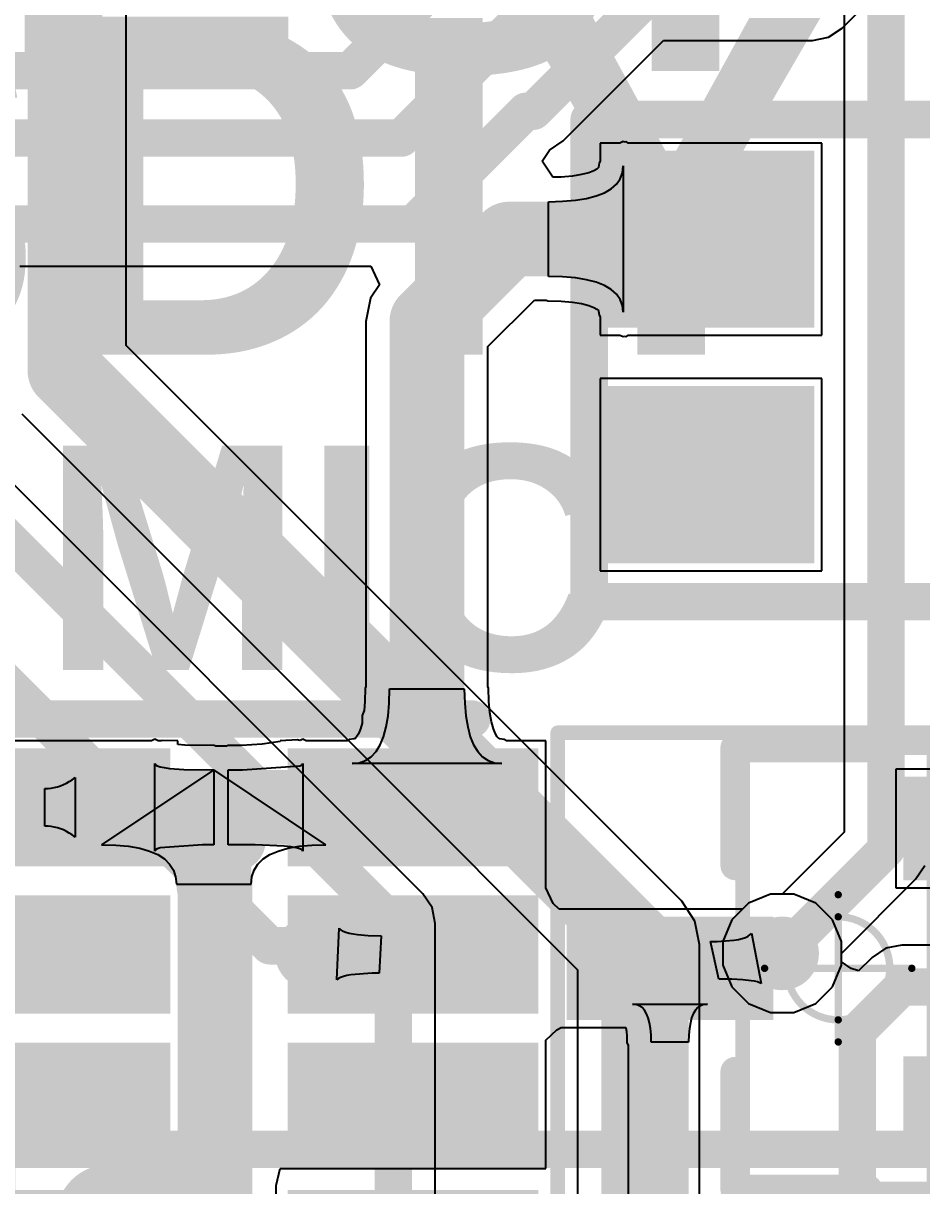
# Model space of a CAD drawing. Header units: millimetres. Extents: x 263 to 304.8, y 57.6 to 115.4.
# Drawn here: x 282.4 to 288.5, y 79.63 to 87.52 of the extents above; entities that cross this region are included whole.
import ezdxf

# ---------------------------------------------------------------- set-up
doc = ezdxf.new("R2010")
doc.units = ezdxf.units.MM
for name, color, linetype in [('BottomLayer', 5, 'Continuous'), ('BottomOverlay', 54, 'Continuous'), ('Mechanical13', 56, 'Continuous'), ('Mechanical15', 56, 'Continuous'), ('TopLayer', 1, 'Continuous'), ('TopOverlay', 2, 'Continuous'), ('TopPaste', 8, 'Continuous'), ('TopSolder', 216, 'Continuous'), ('ViaHoleLayer', 16, 'Continuous')]:
    doc.layers.add(name, color=color, linetype=linetype)
doc.styles.add('Arial', font='arialbd.ttf', dxfattribs={"height": 0.2})

# ---------------------------------------------------------------- blocks, each defined once
blk = doc.blocks.new('ST7789V_12P___B_3')
at = {"layer": 'BottomOverlay', "const_width": 0.254}
blk.add_lwpolyline([(-13.0017393, 13.51759806), (-13.00173676, -12.48240328)], dxfattribs=at)
blk = doc.blocks.new('LED_3528_RGB_4')
at = {"layer": 'TopLayer'}
for points in [[(-1.97160007, 1.31280027), (-0.7715999299999999, 1.31280027), (-0.7715999299999999, 0.31279973), (-1.97160007, 0.31279973)], [(0.69539993, 1.28740281), (1.89540007, 1.28740281), (1.89540007, 0.28740227), (0.69539993, 0.28740227)], [(-1.97160007, -0.28739973), (-0.7715999299999999, -0.28739973), (-0.7715999299999999, -1.28740027), (-1.97160007, -1.28740027)], [(0.69539993, -0.28740227), (1.89540007, -0.28740227), (1.89540007, -1.28740281), (0.69539993, -1.28740281)]]:
    blk.add_hatch(color=1, dxfattribs=at).paths.add_polyline_path(points)
at = {"layer": 'TopPaste'}
for points in [[(-1.97160007, 1.31280027), (-0.7715999299999999, 1.31280027), (-0.7715999299999999, 0.31279973), (-1.97160007, 0.31279973)], [(0.69539993, 1.28740281), (1.89540007, 1.28740281), (1.89540007, 0.28740227), (0.69539993, 0.28740227)], [(-1.97160007, -0.28739973), (-0.7715999299999999, -0.28739973), (-0.7715999299999999, -1.28740027), (-1.97160007, -1.28740027)], [(0.69539993, -0.28740227), (1.89540007, -0.28740227), (1.89540007, -1.28740281), (0.69539993, -1.28740281)]]:
    blk.add_hatch(color=8, dxfattribs=at).paths.add_polyline_path(points)
at = {"layer": 'TopSolder'}
for points in [[(-2.07320007, 1.41440027), (-0.66999993, 1.41440027), (-0.66999993, 0.21119973), (-2.07320007, 0.21119973)], [(0.59379993, 1.38900281), (1.99700007, 1.38900281), (1.99700007, 0.18580227), (0.59379993, 0.18580227)], [(-2.07320007, -0.18579973), (-0.66999993, -0.18579973), (-0.66999993, -1.38900027), (-2.07320007, -1.38900027)], [(0.59379993, -0.18580227), (1.99700007, -0.18580227), (1.99700007, -1.38900281), (0.59379993, -1.38900281)]]:
    blk.add_hatch(color=216, dxfattribs=at).paths.add_polyline_path(points)
at = {"layer": 'TopOverlay', "const_width": 0.254}
for points in [[(-2.20000068, -1.64999924), (-2.19999814, 1.62500056)], [(-2.19999814, 1.62500056), (2.30000302, 1.62500056)], [(2.30000302, -0.39239952), (2.30000302, 1.62500056)], [(1.04240076, -1.64999924), (2.30000302, -0.39239952)], [(-2.20000068, -1.64999924), (1.04240076, -1.64999924)]]:
    blk.add_lwpolyline(points, dxfattribs=at)
at = {"layer": 'TopOverlay', "const_width": 0.127}
for points in [[(-2.26349814, 1.62500056, 1), (-2.13649814, 1.62500056, 1)], [(-2.26349814, 1.62500056, 1), (-2.13649814, 1.62500056, 1)], [(2.23650302, 1.62500056, 1), (2.36350302, 1.62500056, 1)], [(2.23650302, 1.62500056, 1), (2.36350302, 1.62500056, 1)], [(2.23650302, -0.39239952, 1), (2.36350302, -0.39239952, 1)], [(2.23650302, -0.39239952, 1), (2.36350302, -0.39239952, 1)], [(-2.26350068, -1.64999924, 1), (-2.13650068, -1.64999924, 1)], [(-2.26350068, -1.64999924, 1), (-2.13650068, -1.64999924, 1)], [(0.97890076, -1.64999924, 1), (1.10590076, -1.64999924, 1)], [(0.97890076, -1.64999924, 1), (1.10590076, -1.64999924, 1)]]:
    blk.add_lwpolyline(points, format="xyb", close=True, dxfattribs=at)
blk = doc.blocks.new('SOT23_3N_21')
at = {"layer": 'TopLayer'}
for points in [[(0.2499994999999999, 0.5429999299999999), (-0.2499995, 0.5429999299999999), (-0.2499994999999999, 1.74300007), (0.2499995, 1.74300007)], [(-0.6999985999999999, -1.74300007), (-1.1999976, -1.74300007), (-1.1999976, -0.5429999299999999), (-0.6999985999999999, -0.5429999299999999)], [(1.20000014, -1.74300261), (0.7000011399999999, -1.74300261), (0.7000011399999999, -0.5430024699999999), (1.20000014, -0.5430024699999999)]]:
    blk.add_hatch(color=1, dxfattribs=at).paths.add_polyline_path(points)
at = {"layer": 'TopPaste'}
for points in [[(0.2499994999999999, 0.5429999299999999), (-0.2499995, 0.5429999299999999), (-0.2499994999999999, 1.74300007), (0.2499995, 1.74300007)], [(-0.6999985999999999, -1.74300007), (-1.1999976, -1.74300007), (-1.1999976, -0.5429999299999999), (-0.6999985999999999, -0.5429999299999999)], [(1.20000014, -1.74300261), (0.7000011399999999, -1.74300261), (0.7000011399999999, -0.5430024699999999), (1.20000014, -0.5430024699999999)]]:
    blk.add_hatch(color=8, dxfattribs=at).paths.add_polyline_path(points)
at = {"layer": 'TopSolder'}
for points in [[(0.3515994999999999, 0.4413999299999999), (-0.3515995000000001, 0.4413999299999999), (-0.3515994999999999, 1.84460007), (0.3515995000000001, 1.84460007)], [(-0.5983986, -1.84460007), (-1.3015976, -1.84460007), (-1.3015976, -0.4413999299999999), (-0.5983985999999999, -0.4413999299999999)], [(1.30160014, -1.84460261), (0.5984011399999999, -1.84460261), (0.59840114, -0.4414024699999999), (1.30160014, -0.4414024699999999)]]:
    blk.add_hatch(color=216, dxfattribs=at).paths.add_polyline_path(points)
at = {"layer": 'Mechanical13', "const_width": 0.0999998}
for points in [[(1.49999954, 0.6499986999999999), (-1.49999954, 0.6499961599999999)], [(-1.49999954, 0.6499961599999999), (-1.49999954, -0.6499986999999999)], [(1.49999954, 0.6499986999999999), (1.49999954, -0.65000124)], [(-1.49999954, -0.6499986999999999), (1.49999954, -0.65000124)]]:
    blk.add_lwpolyline(points, dxfattribs=at)
at = {"layer": 'Mechanical13', "const_width": 0.0499999}
for points in [[(-1.52499822, 0.6499961599999999, 1), (-1.47500086, 0.6499961599999999, 1)], [(-1.52499822, 0.6499961599999999, 1), (-1.47500086, 0.6499961599999999, 1)], [(1.47500086, 0.6499986999999999, 1), (1.52499822, 0.6499986999999999, 1)], [(1.47500086, 0.6499986999999999, 1), (1.52499822, 0.6499986999999999, 1)], [(-1.52499822, -0.6499986999999999, 1), (-1.47500086, -0.6499986999999999, 1)], [(-1.52499822, -0.6499986999999999, 1), (-1.47500086, -0.6499986999999999, 1)], [(1.47500086, -0.65000124, 1), (1.52499822, -0.65000124, 1)], [(1.47500086, -0.65000124, 1), (1.52499822, -0.65000124, 1)]]:
    blk.add_lwpolyline(points, format="xyb", close=True, dxfattribs=at)
at = {"layer": 'Mechanical15'}
for points, const_width in [([(1.5999968, 1.90500254), (-1.60000188, 1.905)], 0.0999998), ([(-1.60000188, 1.905), (-1.60000188, -1.90499746)], 0.0999998), ([(1.5999968, 1.90500254), (1.5999968, -1.905)], 0.0999998), ([(0, 0.499999), (0, -0.499999)], 0.0499999), ([(-0.499999, 0), (0.499999, 0)], 0.0499999), ([(-1.60000188, -1.90499746), (1.5999968, -1.905)], 0.0999998)]:
    blk.add_lwpolyline(points, dxfattribs=dict(at, const_width=const_width))
for points, const_width in [([(-1.62500056, 1.905, 1), (-1.5750032, 1.905, 1)], 0.0499999), ([(-1.62500056, 1.905, 1), (-1.5750032, 1.905, 1)], 0.0499999), ([(1.57499812, 1.90500254, 1), (1.62499548, 1.90500254, 1)], 0.0499999), ([(1.57499812, 1.90500254, 1), (1.62499548, 1.90500254, 1)], 0.0499999), ([(-0.01249934, 0.499999, 1), (0.01249934, 0.499999, 1)], 0.02499868), ([(0.3499993, 0, 1), (-0.3499993, 0, 1)], 0.0499999), ([(-0.5124983399999999, 0, 1), (-0.4874996599999999, 0, 1)], 0.02499868), ([(-0.36249864, 0, 1), (-0.33749996, 0, 1)], 0.02499868), ([(0.33749996, 0, 1), (0.36249864, 0, 1)], 0.02499868), ([(0.4874996599999999, 0, 1), (0.5124983399999999, 0, 1)], 0.02499868), ([(-0.01249934, -0.499999, 1), (0.01249934, -0.499999, 1)], 0.02499868), ([(-1.62500056, -1.90499746, 1), (-1.5750032, -1.90499746, 1)], 0.0499999), ([(-1.62500056, -1.90499746, 1), (-1.5750032, -1.90499746, 1)], 0.0499999), ([(1.57499812, -1.905, 1), (1.62499548, -1.905, 1)], 0.0499999), ([(1.57499812, -1.905, 1), (1.62499548, -1.905, 1)], 0.0499999)]:
    blk.add_lwpolyline(points, format="xyb", close=True, dxfattribs=dict(at, const_width=const_width))
at = {"layer": 'TopOverlay', "const_width": 0.1999996}
for points in [[(-1.50137876, 0.70007734), (-1.5013813, -0.19991578)], [(-0.7013803599999999, 0.7000798799999999), (-1.50137876, 0.70007734)], [(0.69861684, 0.70008496), (1.49861778, 0.70008496)], [(1.49861778, 0.70008496), (1.49861778, -0.19991832)]]:
    blk.add_lwpolyline(points, dxfattribs=at)
at = {"layer": 'TopOverlay'}
for points, const_width in [([(-1.55137866, 0.70007734, 1), (-1.45137886, 0.70007734, 1)], 0.0999998), ([(-1.55137866, 0.70007734, 1), (-1.45137886, 0.70007734, 1)], 0.0999998), ([(-0.75138026, 0.7000798799999999, 1), (-0.65138046, 0.7000798799999999, 1)], 0.0999998), ([(0.6486169399999999, 0.70008496, 1), (0.7486167399999999, 0.70008496, 1)], 0.0999998), ([(1.44861788, 0.70008496, 1), (1.54861768, 0.70008496, 1)], 0.0999998), ([(1.44861788, 0.70008496, 1), (1.54861768, 0.70008496, 1)], 0.0999998), ([(-1.5513812, -0.19991578, 1), (-1.4513814, -0.19991578, 1)], 0.0999998), ([(1.44861788, -0.19991832, 1), (1.54861768, -0.19991832, 1)], 0.0999998), ([(-1.4750034, -1.65099746, 1), (-1.72500544, -1.65099746, 1)], 0.2499995), ([(-1.78750468, -1.65099746, 1), (-1.6625062, -1.65099746, 1)], 0.12499848), ([(-1.53750264, -1.65099746, 1), (-1.41250416, -1.65099746, 1)], 0.12499848)]:
    blk.add_lwpolyline(points, format="xyb", close=True, dxfattribs=dict(at, const_width=const_width))
blk = doc.blocks.new('MSM261S4030H0_24')
at = {"layer": 'TopLayer'}
for points in [[(-1.94999991, 1.79999894), (-0.45000037, 1.79999894), (-0.45000037, 1.20000014), (-1.94999991, 1.20000014)], [(0.55000017, 1.80000148), (2.04999971, 1.80000148), (2.04999971, 1.20000268), (0.55000017, 1.20000268)], [(-1.94999991, 0.8000009399999999), (-0.45000037, 0.8000009399999999), (-0.45000037, 0.20000214), (-1.94999991, 0.20000214)], [(0.55000017, 0.7999984), (2.04999971, 0.7999984), (2.04999971, 0.1999996), (0.55000017, 0.1999996)], [(-1.94999737, -0.19999706), (-0.44999783, -0.19999706), (-0.44999783, -0.79999586), (-1.94999737, -0.79999586)], [(0.55000017, -0.1999996), (2.04999971, -0.1999996), (2.04999971, -0.7999984), (0.55000017, -0.7999984)], [(-1.94999991, -1.20000268), (-0.45000037, -1.20000268), (-0.45000037, -1.80000148), (-1.94999991, -1.80000148)], [(0.55000017, -1.20000522), (2.04999971, -1.20000522), (2.04999971, -1.80000402), (0.55000017, -1.80000402)]]:
    blk.add_hatch(color=1, dxfattribs=at).paths.add_polyline_path(points)
at = {"layer": 'TopOverlay'}
h = blk.add_hatch(color=2, dxfattribs=at)
edge = h.paths.add_edge_path()
edge.add_arc((-2.413, 1.65100254), 0.1999996, 0, 360)
h = blk.add_hatch(color=2, dxfattribs=at)
edge = h.paths.add_edge_path()
edge.add_arc((0, -1.26999746), 0.1999996, 0, 360)
at = {"layer": 'TopPaste'}
for points in [[(-1.94999991, 1.79999894), (-0.45000037, 1.79999894), (-0.45000037, 1.20000014), (-1.94999991, 1.20000014)], [(0.55000017, 1.80000148), (2.04999971, 1.80000148), (2.04999971, 1.20000268), (0.55000017, 1.20000268)], [(-1.94999991, 0.8000009399999999), (-0.45000037, 0.8000009399999999), (-0.45000037, 0.20000214), (-1.94999991, 0.20000214)], [(0.55000017, 0.7999984), (2.04999971, 0.7999984), (2.04999971, 0.1999996), (0.55000017, 0.1999996)], [(-1.94999737, -0.19999706), (-0.44999783, -0.19999706), (-0.44999783, -0.79999586), (-1.94999737, -0.79999586)], [(0.55000017, -0.1999996), (2.04999971, -0.1999996), (2.04999971, -0.7999984), (0.55000017, -0.7999984)], [(-1.94999991, -1.20000268), (-0.45000037, -1.20000268), (-0.45000037, -1.80000148), (-1.94999991, -1.80000148)], [(0.55000017, -1.20000522), (2.04999971, -1.20000522), (2.04999971, -1.80000402), (0.55000017, -1.80000402)]]:
    blk.add_hatch(color=8, dxfattribs=at).paths.add_polyline_path(points)
at = {"layer": 'TopSolder'}
for points in [[(-2.05159991, 1.90159894), (-0.34840037, 1.90159894), (-0.34840037, 1.09840014), (-2.05159991, 1.09840014)], [(0.44840017, 1.90160148), (2.15159971, 1.90160148), (2.15159971, 1.09840268), (0.44840017, 1.09840268)], [(-2.05159991, 0.90160094), (-0.34840037, 0.90160094), (-0.34840037, 0.09840214), (-2.05159991, 0.09840214)], [(0.44840017, 0.9015983999999999), (2.15159971, 0.9015983999999999), (2.15159971, 0.09839959999999999), (0.44840017, 0.09839959999999999)], [(-2.05159737, -0.09839706), (-0.34839783, -0.09839706), (-0.34839783, -0.9015958599999999), (-2.05159737, -0.9015958599999999)], [(0.44840017, -0.09839959999999999), (2.15159971, -0.09839959999999999), (2.15159971, -0.9015983999999999), (0.44840017, -0.9015983999999999)], [(-2.05159991, -1.09840268), (-0.34840037, -1.09840268), (-0.34840037, -1.90160148), (-2.05159991, -1.90160148)], [(0.44840017, -1.09840522), (2.15159971, -1.09840522), (2.15159971, -1.90160402), (0.44840017, -1.90160402)]]:
    blk.add_hatch(color=216, dxfattribs=at).paths.add_polyline_path(points)
at = {"layer": 'TopOverlay', "const_width": 0.254}
for points in [[(1.69999914, 2.10000088), (-1.5999968, 2.10000088)], [(1.69999914, -2.10000342), (-1.5999968, -2.10000088)]]:
    blk.add_lwpolyline(points, dxfattribs=at)
at = {"layer": 'TopOverlay', "const_width": 0.127}
for points in [[(-1.6634968, 2.10000088, 1), (-1.5364968, 2.10000088, 1)], [(1.63649914, 2.10000088, 1), (1.76349914, 2.10000088, 1)], [(-1.6634968, -2.10000088, 1), (-1.5364968, -2.10000088, 1)], [(1.63649914, -2.10000342, 1), (1.76349914, -2.10000342, 1)]]:
    blk.add_lwpolyline(points, format="xyb", close=True, dxfattribs=at)

msp = doc.modelspace()

# ---------------------------------------------------------------- hatches: boundary and pattern name
at = {"layer": 'BottomLayer'}
h = msp.add_hatch(color=5, dxfattribs=at)
edge = h.paths.add_edge_path()
edge.add_arc((285.1023, 82.7405), 0.2499995, 0, 360)
h = msp.add_hatch(color=5, dxfattribs=at)
edge = h.paths.add_edge_path()
edge.add_arc((284.3578006, 81.2080672), 0.2499995, 0, 360)
h = msp.add_hatch(color=5, dxfattribs=at)
edge = h.paths.add_edge_path()
edge.add_arc((287.5534, 81.2038), 0.2499995, 0, 360)
at = {"layer": 'TopLayer'}
h = msp.add_hatch(color=1, dxfattribs=at)
edge = h.paths.add_edge_path()
edge.add_arc((285.1023, 82.7405), 0.2499995, 0, 360)
h = msp.add_hatch(color=1, dxfattribs=at)
edge = h.paths.add_edge_path()
edge.add_arc((284.3578006, 81.2080672), 0.2499995, 0, 360)
h = msp.add_hatch(color=1, dxfattribs=at)
edge = h.paths.add_edge_path()
edge.add_arc((287.5534, 81.2038), 0.2499995, 0, 360)
at = {"layer": 'ViaHoleLayer'}
h = msp.add_hatch(color=16, dxfattribs=at)
edge = h.paths.add_edge_path()
edge.add_arc((285.1023, 82.7405), 0.1999996, 0, 360)
h = msp.add_hatch(color=16, dxfattribs=at)
edge = h.paths.add_edge_path()
edge.add_arc((284.3578006, 81.2080672), 0.1999996, 0, 360)
h = msp.add_hatch(color=16, dxfattribs=at)
edge = h.paths.add_edge_path()
edge.add_arc((287.5534, 81.2038), 0.1999996, 0, 360)

# ---------------------------------------------------------------- linework, layer by layer
at = {"layer": 'BottomLayer'}
for p, q in [((283.0963629399999, 85.33243537999999), (283.0963629399999, 90.897202)), ((287.97397574, 90.87781671999998), (287.97397574, 82.02725022)), ((285.11323724, 81.60843724), (278.4402737, 88.28140077999998)), ((285.39529916, 83.03349915999999), (283.0963629399999, 85.33243537999999)), ((282.38900088, 84.8678008), (284.80930084, 82.44750084)), ((286.87119664, 81.55760167999999), (285.39529916, 83.03349915999999)), ((284.80930084, 82.44750084), (286.16383458, 81.0929671)), ((287.97397574, 82.02725022), (287.55292502, 81.60619949999999)), ((288.46028668, 81.70781219999999), (288.52203916, 81.80023263999999)), ((287.9557995, 81.20332502), (288.46028668, 81.70781219999999)), ((285.17498972, 81.5160168), (285.11323724, 81.60843724)), ((287.47335698, 81.60619949999999), (287.32545786, 81.54493724)), ((287.55292502, 81.60619949999999), (287.47335698, 81.60619949999999)), ((285.19667624, 81.407), (285.17498972, 81.5160168)), ((286.96101866, 81.42317218), (286.87119664, 81.55760167999999)), ((287.32545786, 81.54493724), (287.21226276, 81.43174214)), ((285.1966737, 81.4069873), (285.19667624, 81.407)), ((285.1966737, 78.01980078), (285.1966737, 81.4069873)), ((286.99256038, 81.26460252), (286.96101866, 81.42317218)), ((287.21226276, 81.43174214), (287.1510005, 81.28384301999999)), ((286.99256038, 78.75437894), (286.99256038, 81.26460252)), ((287.1510005, 81.28384301999999), (287.1510005, 81.12375698)), ((287.9557995, 81.12375698), (287.9557995, 81.20332502)), ((286.16383458, 81.0929671), (286.16383458, 78.75437894)), ((287.1510005, 81.12375698), (287.21226276, 80.97585785999999)), ((287.89453724, 80.97585785999999), (287.9557995, 81.12375698)), ((287.21226276, 80.97585785999999), (287.32545786, 80.86266275999999)), ((287.78134214, 80.86266275999999), (287.89453724, 80.97585785999999)), ((287.32545786, 80.86266275999999), (287.47335698, 80.80140049999999)), ((287.63344302, 80.80140049999999), (287.78134214, 80.86266275999999)), ((287.47335698, 80.80140049999999), (287.63344302, 80.80140049999999))]:
    msp.add_line(p, q, dxfattribs=at)
for points, const_width in [([(282.68200004, 85.16079995999999), (282.68200004, 93.85840003999999)], 0.508), ([(288.2588494399999, 81.90924944), (288.2588494399999, 92.3544)], 0.254), ([(278.1554, 88.1634), (284.9118, 81.407)], 0.254), ([(277.495, 87.8332), (284.07306406, 81.25513593999999)], 0.254), ([(282.68200004, 85.16079995999999), (285.1023, 82.7405)], 0.508), ([(285.1023, 82.7405), (286.57819748, 81.26460252)], 0.508), ([(287.5534, 81.2038), (288.2588494399999, 81.90924944)], 0.254), ([(284.9118, 77.9018), (284.9118, 81.407)], 0.254), ([(286.57819748, 77.78740094), (286.57819748, 81.26460252)], 0.508), ([(284.07306406, 81.25513593999999), (284.31073186, 81.25513593999999)], 0.254), ([(284.31073186, 81.25513593999999), (284.3578006, 81.2080672)], 0.254)]:
    msp.add_lwpolyline(points, dxfattribs=dict(at, const_width=const_width))
for points, const_width in [([(282.55500004, 85.16079995999999, 1), (282.80900004, 85.16079995999999, 1)], 0.254), ([(282.55500004, 85.16079995999999, 1), (282.80900004, 85.16079995999999, 1)], 0.254), ([(284.9753, 82.7405, 1), (285.2293, 82.7405, 1)], 0.254), ([(284.9753, 82.7405, 1), (285.2293, 82.7405, 1)], 0.254), ([(288.19534944, 81.90924944, 1), (288.32234944, 81.90924944, 1)], 0.127), ([(288.19534944, 81.90924944, 1), (288.32234944, 81.90924944, 1)], 0.127), ([(284.8482999999999, 81.407, 1), (284.9753, 81.407, 1)], 0.127), ([(284.8482999999999, 81.407, 1), (284.9753, 81.407, 1)], 0.127), ([(286.45119748, 81.26460252, 1), (286.70519748, 81.26460252, 1)], 0.254), ([(286.45119748, 81.26460252, 1), (286.70519748, 81.26460252, 1)], 0.254), ([(284.00956406, 81.25513593999999, 1), (284.13656406, 81.25513593999999, 1)], 0.127), ([(284.00956406, 81.25513593999999, 1), (284.13656406, 81.25513593999999, 1)], 0.127), ([(284.24723186, 81.25513593999999, 1), (284.37423186, 81.25513593999999, 1)], 0.127), ([(284.24723186, 81.25513593999999, 1), (284.37423186, 81.25513593999999, 1)], 0.127), ([(284.2943006, 81.2080672, 1), (284.4213006, 81.2080672, 1)], 0.127), ([(287.4899, 81.2038, 1), (287.6169, 81.2038, 1)], 0.127)]:
    msp.add_lwpolyline(points, format="xyb", close=True, dxfattribs=dict(at, const_width=const_width))
at = {"layer": 'TopLayer'}
for p, q in [((287.96116398, 87.4884458), (288.83892702, 88.36621138)), ((287.86874354, 87.42669332), (287.96116398, 87.4884458)), ((286.06494984, 86.72190682), (286.74804982, 87.40500933999999)), ((286.74804982, 87.40500933999999), (287.75971404, 87.40500933999999)), ((287.75971404, 87.40500933999999), (287.75972674, 87.4050068)), ((287.75972674, 87.4050068), (287.86874354, 87.42669332)), ((285.9725294, 86.66015433999999), (286.06494984, 86.72190682)), ((286.45089014, 86.707599), (286.3184012, 86.707599)), ((286.3184012, 86.707599), (286.3184012, 86.5857044)), ((286.4738492, 86.71710876), (286.45089014, 86.707599)), ((286.48269602, 86.71344354), (286.4738492, 86.71710876)), ((286.49189336, 86.71612069999999), (286.48269602, 86.71344354)), ((286.5074051399999, 86.707599), (286.49189336, 86.71612069999999)), ((287.8231987999999, 86.707599), (286.5074051399999, 86.707599)), ((287.8231987999999, 85.402801), (287.8231987999999, 86.707599)), ((285.92246854, 86.58506431999999), (285.97217634, 86.66008322)), ((285.97217634, 86.66008322), (285.9725294, 86.66015433999999)), ((285.99604726, 86.47496801999999), (285.92246854, 86.58506431999999)), ((286.30397654, 86.53860264), (286.29523386, 86.53083785999999)), ((286.30609744, 86.54164809999999), (286.30397654, 86.53860264)), ((286.3070143799999, 86.54412968), (286.30609744, 86.54164809999999)), ((286.30988204, 86.57019516), (286.3070143799999, 86.54412968)), ((286.3184012, 86.5857044), (286.30988204, 86.57019516)), ((286.4687692, 86.50598904), (286.4738492, 86.552151)), ((286.4738492, 86.552151), (286.4738492, 85.55824899999999)), ((286.05332172, 86.4764082), (285.99604726, 86.47496801999999)), ((286.12879782, 86.48278106), (286.05332172, 86.4764082)), ((286.1912869, 86.49274039999999), (286.12879782, 86.48278106)), ((286.2401692, 86.50533118), (286.1912869, 86.49274039999999)), ((286.27473098, 86.51885413999999), (286.2401692, 86.50533118)), ((286.29523386, 86.53083785999999), (286.27473098, 86.51885413999999)), ((286.4281292, 86.42824472), (286.4535291999999, 86.46468863999999)), ((286.4535291999999, 86.46468863999999), (286.4687692, 86.50598904)), ((286.3468492, 86.36993647999999), (286.3925692, 86.39666236)), ((286.3925692, 86.39666236), (286.4281292, 86.42824472)), ((285.9658492, 86.3092), (286.0623692, 86.31162823999999)), ((285.9658492, 85.8012), (285.9658492, 86.3092)), ((286.0623692, 86.31162823999999), (286.1487292, 86.31891804)), ((286.1487292, 86.31891804), (286.2249292, 86.33106432)), ((286.2249292, 86.33106432), (286.2909692, 86.34807216)), ((286.2909692, 86.34807216), (286.3468492, 86.36993647999999)), ((282.37568874, 85.8719263), (284.7597175, 85.8719263)), ((284.7597175, 85.8719263), (284.81768538, 85.74492629999999)), ((286.0623692, 85.79877176), (285.9658492, 85.8012)), ((286.1487292, 85.79148196), (286.0623692, 85.79877176)), ((286.2249292, 85.77933567999999), (286.1487292, 85.79148196)), ((286.2909692, 85.76232784), (286.2249292, 85.77933567999999)), ((286.3468492, 85.74046352), (286.2909692, 85.76232784)), ((284.81768538, 85.74492629999999), (284.75757882, 85.65496965999999)), ((286.3925692, 85.71373763999999), (286.3468492, 85.74046352)), ((286.4281292, 85.68215528), (286.3925692, 85.71373763999999)), ((286.4535291999999, 85.64571135999999), (286.4281292, 85.68215528)), ((284.75757882, 85.65496965999999), (284.7260371, 85.4964)), ((285.5547629, 85.32476458), (285.87083542, 85.6408371)), ((285.87083542, 85.6408371), (285.9514728, 85.6408371)), ((285.9514728, 85.6408371), (285.96170138, 85.63629558)), ((285.96170138, 85.63629558), (286.05332172, 85.6339918)), ((286.05332172, 85.6339918), (286.12879782, 85.62761893999999)), ((286.12879782, 85.62761893999999), (286.1912869, 85.6176596)), ((286.1912869, 85.6176596), (286.2401692, 85.60506881999999)), ((286.2401692, 85.60506881999999), (286.27473352, 85.59154586)), ((286.27473352, 85.59154586), (286.29522878, 85.57956467999999)), ((286.4687692, 85.60441096), (286.4535291999999, 85.64571135999999)), ((286.4738492, 85.55824899999999), (286.4687692, 85.60441096)), ((286.29522878, 85.57956467999999), (286.30397654, 85.57179735999999)), ((286.30397654, 85.57179735999999), (286.30609744, 85.5687519)), ((286.30609744, 85.5687519), (286.3070143799999, 85.56627031999999)), ((286.3070143799999, 85.56627031999999), (286.30988204, 85.54020483999999)), ((286.30988204, 85.54020483999999), (286.3184012, 85.52469559999999)), ((286.3184012, 85.52469559999999), (286.3184012, 85.402801)), ((284.7260371, 85.4964), (284.7260371, 83.01528228)), ((286.3184012, 85.402801), (286.45089014, 85.402801)), ((286.45089014, 85.402801), (286.4738492, 85.39329124)), ((286.4738492, 85.39329124), (286.48269856, 85.39695646)), ((286.48269856, 85.39695646), (286.49189336, 85.39428184)), ((286.49189336, 85.39428184), (286.5074026, 85.402801)), ((286.5074026, 85.402801), (287.8231987999999, 85.402801)), ((285.5547629, 83.01528228), (285.5547629, 85.32476458)), ((287.8231987999999, 85.10739899999999), (286.3184012, 85.10739899999999)), ((286.3184012, 85.10739899999999), (286.3184012, 83.802601)), ((287.8231987999999, 83.802601), (287.8231987999999, 85.10739899999999)), ((286.3184012, 83.802601), (287.8231987999999, 83.802601)), ((284.72149812, 83.0050918), (284.71909274, 82.91365687999999)), ((284.7260371, 83.01528228), (284.72149812, 83.0050918)), ((284.88386, 82.90423347999999), (284.8864, 83.00075348)), ((284.8864, 83.00075348), (285.3944, 83.00075348)), ((285.3944, 83.00075348), (285.39694, 82.90423347999999)), ((285.55930188, 83.0050918), (285.5547629, 83.01528228)), ((285.5617072599999, 82.91365434), (285.55930188, 83.0050918)), ((284.71909274, 82.91365687999999), (284.71384764, 82.85421326)), ((284.87624, 82.81787347999999), (284.88386, 82.90423347999999)), ((285.39694, 82.90423347999999), (285.40456, 82.81787347999999)), ((285.56832142, 82.83869132), (285.5617072599999, 82.91365434)), ((284.71384764, 82.85421326), (284.6999005, 82.82054302)), ((285.57864398, 82.7767712), (285.56832142, 82.83869132)), ((284.6999005, 82.7683892), (284.68916646, 82.72851628)), ((284.6999005, 82.82054302), (284.6999005, 82.7683892)), ((284.86354, 82.74167348), (284.87624, 82.81787347999999)), ((285.40456, 82.81787347999999), (285.41726, 82.74167348)), ((285.59163354, 82.72851628), (285.57864398, 82.7767712)), ((284.66282666, 82.67416028), (284.65427448, 82.66495278)), ((284.6752370999999, 82.69447265999999), (284.66282666, 82.67416028)), ((284.68916646, 82.72851628), (284.6752370999999, 82.69447265999999)), ((284.8229, 82.61975347999999), (284.84576, 82.67563348)), ((284.84576, 82.67563348), (284.86354, 82.74167348)), ((285.41726, 82.74167348), (285.43504, 82.67563348)), ((285.43504, 82.67563348), (285.4579, 82.61975347999999)), ((285.6055629, 82.69447265999999), (285.59163354, 82.72851628)), ((285.61797334, 82.67416028), (285.6055629, 82.69447265999999)), ((285.62652298, 82.66495278), (285.61797334, 82.67416028)), ((283.2689915, 82.64820402), (281.6426015599999, 82.64820402)), ((283.29195056, 82.65771378), (283.2689915, 82.64820402)), ((283.31490962, 82.64820402), (283.29195056, 82.65771378)), ((283.33503912, 82.64820909999999), (283.31490962, 82.64820402)), ((283.3452677, 82.64886695999999), (283.33503912, 82.64820909999999)), ((283.4474011, 82.64820909999999), (283.3452677, 82.64886695999999)), ((283.4474036399999, 82.62196836), (283.4474011, 82.64820909999999)), ((283.49573984, 82.6185165), (283.4474036399999, 82.62196836)), ((283.69571912, 82.6147319), (283.49573984, 82.6185165)), ((283.70617376, 82.61016752), (283.69571912, 82.6147319)), ((283.71792634, 82.61016752), (283.70617376, 82.61016752)), ((283.72494944, 82.6115569), (283.71792634, 82.61016752)), ((283.72702462, 82.61016752), (283.72494944, 82.6115569)), ((283.77836818, 82.61016752), (283.72702462, 82.61016752)), ((283.78931558, 82.61475983999999), (283.77836818, 82.61016752)), ((283.8804965, 82.61516624), (283.78931558, 82.61475983999999)), ((284.0204632, 82.62484872), (283.8804965, 82.61516624)), ((284.14259656, 82.64309099999998), (284.0204632, 82.62484872)), ((284.26066592, 82.65342625999999), (284.14259656, 82.64820656)), ((284.14259656, 82.64820656), (284.14259656, 82.64316466)), ((284.14259656, 82.64316466), (284.14259656, 82.64316466)), ((284.14259656, 82.64316466), (284.14259656, 82.64309099999998)), ((284.26794048, 82.65221468), (284.26066592, 82.65342625999999)), ((284.27996992, 82.65022332), (284.26794048, 82.65221468)), ((284.29804964, 82.65771124), (284.27996992, 82.65022332)), ((284.3210087, 82.64820148), (284.29804964, 82.65771124)), ((284.5992911, 82.64820148), (284.3210087, 82.64820148)), ((284.61513054, 82.65680445999999), (284.5992911, 82.64820148)), ((284.64406876, 82.65984992), (284.61513054, 82.65680445999999)), ((284.64949674, 82.66176508), (284.64406876, 82.65984992)), ((284.65427448, 82.66495278), (284.64949674, 82.66176508)), ((284.79496, 82.57403348), (284.8229, 82.61975347999999)), ((285.4579, 82.61975347999999), (285.48584, 82.57403348)), ((285.63130834, 82.66176508), (285.62652298, 82.66495278)), ((285.63672616, 82.65984992), (285.63130834, 82.66176508)), ((285.66566946, 82.65680445999999), (285.63672616, 82.65984992)), ((285.6815089, 82.64820148), (285.66566946, 82.65680445999999)), ((285.94739864, 82.64820148), (285.6815089, 82.64820148)), ((285.94739864, 81.77519586), (285.94739864, 82.64820148)), ((284.68066, 82.49783348), (284.72384, 82.51307347999999)), ((284.72384, 82.51307347999999), (284.76194, 82.53847348)), ((284.76194, 82.53847348), (284.79496, 82.57403348)), ((285.48584, 82.57403348), (285.51886, 82.53847348)), ((285.51886, 82.53847348), (285.55696, 82.51307347999999)), ((285.55696, 82.51307347999999), (285.60014, 82.49783348)), ((283.6926, 82.44980462), (282.9306, 81.94180462)), ((283.29195056, 81.89885321999999), (283.29195056, 82.49275602)), ((283.29195056, 82.49275602), (283.29595614, 82.48459499999998)), ((283.29595614, 82.48459499999998), (283.30797542, 82.47729249999999)), ((283.30797542, 82.47729249999999), (283.3280084, 82.47085105999999)), ((283.3280084, 82.47085105999999), (283.35605508, 82.46526813999999)), ((283.35605508, 82.46526813999999), (283.39211292, 82.4605412)), ((283.39211292, 82.4605412), (283.4882697, 82.4536705)), ((283.4882697, 82.4536705), (283.6926, 82.44980462)), ((284.4546, 81.94180462), (283.6926, 82.44980462)), ((283.6926, 82.44980462), (283.6926, 82.44980462)), ((283.6926, 82.44980462), (283.6926, 82.44980462)), ((283.6926, 82.44980462), (283.6926, 82.44980462)), ((283.6926, 82.44980462), (283.6926, 82.44980462)), ((283.6926, 82.44980462), (283.6926, 82.44980462)), ((283.6926, 82.44980462), (283.6926, 82.44980462)), ((283.6926, 82.44980462), (283.6926, 82.44980462)), ((283.6926, 82.44980462), (283.6926, 82.44980462)), ((283.6926, 82.44980462), (283.6926, 82.44980462)), ((283.6926, 82.44980462), (283.6926, 82.44980462)), ((283.6926, 82.44980462), (283.6926, 81.94180462)), ((283.79004964, 82.44980462), (283.88656964, 82.45023388)), ((283.79004964, 81.94180462), (283.79004964, 82.44980462)), ((283.88656964, 82.45023388), (284.27772964, 82.47729249999999)), ((284.27772964, 82.47729249999999), (284.29296964, 82.48459245999999)), ((284.29296964, 82.48459245999999), (284.29804964, 82.49275347999999)), ((284.29804964, 82.49275347999999), (284.29804964, 81.89885068)), ((284.6324, 82.49275347999999), (284.68066, 82.49783348)), ((285.6484, 82.49275347999999), (284.6324, 82.49275347999999)), ((285.60014, 82.49783348), (285.6484, 82.49275347999999)), ((289.82980134, 82.45460014), (288.32500374, 82.45460014)), ((288.32500374, 82.45460014), (288.32500374, 81.64980114)), ((282.67104502, 82.34969305999999), (282.69130406, 82.35940348)), ((282.69130406, 82.35940348), (282.71135228, 82.37060742)), ((282.71135228, 82.37060742), (282.73118714, 82.38330488)), ((282.73118714, 82.38330488), (282.75080864, 82.39749585999999)), ((282.75080864, 82.39749585999999), (282.75080864, 81.99411337999999)), ((282.54500006, 82.32280462), (282.56653926, 82.32355138)), ((282.54500006, 82.06880462), (282.54500006, 82.32280462)), ((282.56653926, 82.32355138), (282.58786764, 82.32579166)), ((282.58786764, 82.32579166), (282.60898266, 82.329528)), ((282.60898266, 82.329528), (282.6298817799999, 82.33475531999999)), ((282.6298817799999, 82.33475531999999), (282.65057008, 82.34147616)), ((282.65057008, 82.34147616), (282.67104502, 82.34969305999999)), ((282.56653926, 82.06805786), (282.54500006, 82.06880462)), ((282.58786764, 82.06581758), (282.56653926, 82.06805786)), ((282.60898266, 82.06208124), (282.58786764, 82.06581758)), ((282.6298817799999, 82.05685392), (282.60898266, 82.06208124)), ((282.65057008, 82.05013308), (282.6298817799999, 82.05685392)), ((282.67104502, 82.04191618), (282.65057008, 82.05013308)), ((282.69130406, 82.03220576), (282.67104502, 82.04191618)), ((282.71135228, 82.02100182), (282.69130406, 82.03220576)), ((282.73118714, 82.00830436), (282.71135228, 82.02100182)), ((282.75080864, 81.99411337999999), (282.73118714, 82.00830436)), ((282.9306, 81.94180462), (283.02712, 81.93911476)), ((283.02712, 81.93911476), (283.11348, 81.93105026)), ((283.11348, 81.93105026), (283.18968, 81.91760604)), ((283.18968, 81.91760604), (283.25572, 81.89878463999999)), ((283.25572, 81.89878463999999), (283.3116, 81.8745886)), ((283.29595614, 81.90701424), (283.29195056, 81.89885321999999)), ((283.30797542, 81.91431674), (283.29595614, 81.90701424)), ((283.3280084, 81.92075817999999), (283.30797542, 81.91431674)), ((283.6164762, 81.94137536), (283.3280084, 81.92075817999999)), ((283.6926, 81.94180462), (283.6164762, 81.94137536)), ((283.97292964, 81.94008758), (283.79004964, 81.94180462)), ((284.17104964, 81.9310655), (283.97292964, 81.94008758)), ((284.0735999999999, 81.8745886), (284.1294799999999, 81.89878463999999)), ((284.1294799999999, 81.89878463999999), (284.19552, 81.91760604)), ((284.21676964, 81.92634109999999), (284.17104964, 81.9310655)), ((284.19552, 81.91760604), (284.27172, 81.93105026)), ((284.25232964, 81.92075817999999), (284.21676964, 81.92634109999999)), ((284.27772964, 81.91431419999999), (284.25232964, 81.92075817999999)), ((284.27172, 81.93105026), (284.35808, 81.93911476)), ((284.29296964, 81.9070117), (284.27772964, 81.91431419999999)), ((284.29804964, 81.89885068), (284.29296964, 81.9070117)), ((284.35808, 81.93911476), (284.4546, 81.94180462)), ((283.3116, 81.8745886), (283.35732, 81.84501284)), ((283.35732, 81.84501284), (283.39288, 81.8100599)), ((283.39288, 81.8100599), (283.41828, 81.76972724)), ((283.96692, 81.76972724), (283.9923199999999, 81.8100599)), ((283.9923199999999, 81.8100599), (284.02788, 81.84501284)), ((284.02788, 81.84501284), (284.0735999999999, 81.8745886)), ((283.41828, 81.76972724), (283.43352, 81.72401993999999)), ((283.43352, 81.72401993999999), (283.4386, 81.67293545999999)), ((283.9466, 81.67293545999999), (283.95168, 81.72401993999999)), ((283.95168, 81.72401993999999), (283.96692, 81.76972724)), ((285.94740118, 81.74340521999999), (285.94739864, 81.77519586)), ((285.94740118, 81.64819331999999), (285.94740372, 81.74340521999999)), ((285.94740372, 81.74340521999999), (285.94740118, 81.74340521999999)), ((283.4386, 81.67293545999999), (283.9466, 81.67293545999999)), ((285.9985161399999, 81.54236676), (285.94740118, 81.64819331999999)), ((288.32500374, 81.64980114), (289.63322566, 81.64980114)), ((287.47335698, 81.60619949999999), (287.32545786, 81.54493724)), ((287.63344302, 81.60619949999999), (287.47335698, 81.60619949999999)), ((287.78134214, 81.54493724), (287.63344302, 81.60619949999999)), ((286.03900374, 81.5045995), (285.9985161399999, 81.54236676)), ((287.28512012, 81.5045995), (286.03900374, 81.5045995)), ((287.32545786, 81.54493724), (287.28512012, 81.5045995)), ((287.89453724, 81.43174214), (287.78134214, 81.54493724)), ((287.9557995, 81.28384301999999), (287.89453724, 81.43174214)), ((284.52753102, 81.02451664), (284.54470904, 81.37409176)), ((284.54470904, 81.37409176), (284.5557631199999, 81.36434578)), ((284.5557631199999, 81.36434578), (284.57069832, 81.35562596)), ((284.57069832, 81.35562596), (284.58951718, 81.3479323)), ((284.58951718, 81.3479323), (284.61221462, 81.34126226)), ((284.61221462, 81.34126226), (284.63879572, 81.33562092)), ((284.63879572, 81.33562092), (284.66925794, 81.3310032)), ((284.66925794, 81.3310032), (284.74182574, 81.32484878)), ((284.74182574, 81.32484878), (284.82992056, 81.32279645999999)), ((287.32157674, 81.3210591), (287.33535624, 81.33097526)), ((287.33535624, 81.33097526), (287.34510984, 81.34205727999999)), ((287.34510984, 81.34205727999999), (287.41100506, 80.99831654)), ((284.82992056, 81.32279645999999), (284.81541462, 81.06879645999999)), ((287.06652264, 81.28373126), (287.11248648, 81.28431546)), ((287.1239571199999, 81.02973125999999), (287.06652264, 81.28373126)), ((287.11248648, 81.28431546), (287.2262353, 81.29306322)), ((287.2262353, 81.29306322), (287.2561057, 81.2983134)), ((287.2561057, 81.2983134), (287.28195274, 81.30472944)), ((287.28195274, 81.30472944), (287.30377642, 81.31231134)), ((287.30377642, 81.31231134), (287.32157674, 81.3210591)), ((287.9557995, 81.14727991999999), (287.9557995, 81.28384301999999)), ((288.3662, 81.26007624), (288.2571832, 81.23838971999999)), ((288.3662127, 81.2600737), (288.3662, 81.26007624)), ((290.3143774599999, 81.2600737), (288.3662127, 81.2600737)), ((288.16476276, 81.17663723999999), (288.07313226, 81.08500674)), ((288.2571832, 81.23838971999999), (288.16476276, 81.17663723999999)), ((288.02165154, 81.1020095), (287.9557995, 81.14727991999999)), ((288.07313226, 81.08500674), (288.02165154, 81.1020095)), ((284.5390296, 81.03292911999999), (284.52753102, 81.02451664)), ((284.5543712, 81.04045768), (284.5390296, 81.03292911999999)), ((284.57355328, 81.04709978), (284.5543712, 81.04045768)), ((284.59657838, 81.05285542), (284.57355328, 81.04709978)), ((284.6234465, 81.05772714), (284.59657838, 81.05285542)), ((284.76933648, 81.0683545), (284.6234465, 81.05772714)), ((284.81541462, 81.06879645999999), (284.76933648, 81.0683545)), ((287.21278854, 81.02847396), (287.1239571199999, 81.02973125999999)), ((287.28590752, 81.02470459999999), (287.21278854, 81.02847396)), ((287.3433166, 81.01842063999999), (287.28590752, 81.02470459999999)), ((287.36613088, 81.01433886), (287.3433166, 81.01842063999999)), ((287.3850157799999, 81.00962462), (287.36613088, 81.01433886)), ((287.39997384, 81.00428554), (287.3850157799999, 81.00962462)), ((287.41100506, 80.99831654), (287.39997384, 81.00428554)), ((286.56153, 80.85572601999999), (286.5374, 80.8582965)), ((286.5374, 80.8582965), (287.0454, 80.8582965)), ((286.58312, 80.84801457999998), (286.56153, 80.85572601999999)), ((287.02127, 80.85572601999999), (286.99968, 80.84801457999998)), ((287.0454, 80.8582965), (287.02127, 80.85572601999999)), ((286.60217, 80.83516218), (286.58312, 80.84801457999998)), ((286.61868, 80.81716881999999), (286.60217, 80.83516218)), ((286.63265, 80.7940345), (286.61868, 80.81716881999999)), ((286.64408, 80.76575921999999), (286.63265, 80.7940345)), ((286.95015, 80.7940345), (286.93872, 80.76575921999999)), ((286.96412, 80.81716881999999), (286.95015, 80.7940345)), ((286.98063, 80.83516218), (286.96412, 80.81716881999999)), ((286.99968, 80.84801457999998), (286.98063, 80.83516218)), ((286.02358848, 80.68541902), (286.05302454, 80.6998005)), ((286.05302454, 80.6998005), (286.49093324, 80.6998005)), ((286.49093324, 80.6998005), (286.4915022, 80.69765928)), ((286.4915022, 80.69765928), (286.49553064, 80.67319908)), ((286.65297, 80.73234298), (286.64408, 80.76575921999999)), ((286.65932, 80.69378578), (286.65297, 80.73234298)), ((286.66313, 80.65008762), (286.65932, 80.69378578)), ((286.92348, 80.69378578), (286.9196699999999, 80.65008762)), ((286.92983, 80.73234298), (286.92348, 80.69378578)), ((286.93872, 80.76575921999999), (286.92983, 80.73234298)), ((285.94739864, 80.6143422), (286.02358848, 80.68541902)), ((285.94739864, 79.74339905999999), (285.94739864, 80.6143422)), ((286.49553064, 80.67319908), (286.4983602, 80.64075058)), ((286.4983602, 80.64075058), (286.4994981199999, 80.59696097999999)), ((286.6644, 80.6012485), (286.66313, 80.65008762)), ((286.9196699999999, 80.65008762), (286.9184, 80.6012485)), ((286.4994981199999, 80.59696097999999), (286.5065263, 80.58116726)), ((286.5065263, 80.58116726), (286.5065263, 79.36555627999999)), ((286.9184, 80.6012485), (286.6644, 80.6012485)), ((284.115764, 79.6275141), (284.14260418, 79.74339651999999)), ((284.14260418, 79.74339651999999), (284.24276654, 79.74339905999999)), ((284.24276654, 79.74339905999999), (285.94739864, 79.74339905999999)), ((284.115764, 79.49337924), (284.115764, 79.6275141))]:
    msp.add_line(p, q, dxfattribs=at)
for points, const_width in [([(284.61886434, 87.19819999999999), (286.17172636, 88.75106201999999)], 0.254), ([(284.96644556, 86.741), (286.3217286, 88.09628304)], 0.254), ([(285.8635126, 86.92334405999999), (286.63005158, 87.68988304)], 0.254), ([(278.34913596, 87.19819999999999), (284.61886434, 87.19819999999999)], 0.254), ([(285.04646064, 86.15679999999999), (285.8130047, 86.92334405999999)], 0.254), ([(285.8130047, 86.92334405999999), (285.8635126, 86.92334405999999)], 0.254), ([(278.511, 86.741), (284.96644556, 86.741)], 0.254), ([(285.1404, 85.4964), (285.6992, 86.0552)], 0.508), ([(285.6992, 86.0552), (287.0708, 86.0552)], 0.508), ([(278.52260272, 86.15679999999999), (285.04646064, 86.15679999999999)], 0.254), ([(285.1404, 82.24180147999999), (285.1404, 85.4964)], 0.508), ([(282.9052, 82.19580461999999), (283.6926, 82.19580461999999)], 0.508), ([(283.6926, 82.19580461999999), (285.0449976, 82.19580461999999)], 0.508), ([(283.6926, 81.67293545999999), (283.6926, 82.19580461999999)], 0.508), ([(285.0449976, 82.19580461999999), (285.04500014, 82.19580207999999)], 0.508), ([(285.04500014, 82.19580207999999), (285.0944006, 82.19580207999999)], 0.508), ([(285.0944006, 82.19580207999999), (285.1404, 82.24180147999999)], 0.508), ([(282.54500006, 82.19580461999999), (282.9052, 82.19580461999999)], 0.254), ([(283.6926, 81.67293545999999), (283.7014011, 81.66413435999999)], 0.508), ([(283.7014011, 79.49337924), (283.7014011, 81.66413435999999)], 0.508), ([(284.3578006, 81.2080672), (284.37007134, 81.19579646)], 0.254), ([(287.50633126, 81.15673126), (287.5534, 81.2038)], 0.254), ([(282.09499842, 81.195799), (282.54500006, 81.195799)], 0.254), ([(284.37007134, 81.19579646), (285.0449976, 81.19579646)], 0.254), ([(286.7914, 81.1022), (286.84593126, 81.15673126)], 0.254), ([(286.84593126, 81.15673126), (287.50633126, 81.15673126)], 0.254), ([(286.7914, 79.24755804), (286.7914, 81.1022)], 0.254), ([(288.06500934, 80.67400934), (288.3662, 80.9752)], 0.254), ([(288.3662, 80.9752), (290.31439016, 80.9752)], 0.254), ([(288.06500934, 78.51746552), (288.06500934, 80.67400934)], 0.254), ([(282.09499842, 80.195801), (282.54500006, 80.195801)], 0.254), ([(283.44981918, 79.24179732), (283.7014011, 79.49337924)], 0.508)]:
    msp.add_lwpolyline(points, dxfattribs=dict(at, const_width=const_width))
for points, const_width in [([(284.55536434, 87.19819999999999, 1), (284.68236434, 87.19819999999999, 1)], 0.127), ([(284.55536434, 87.19819999999999, 1), (284.68236434, 87.19819999999999, 1)], 0.127), ([(285.7495047, 86.92334405999999, 1), (285.8765047, 86.92334405999999, 1)], 0.127), ([(285.7495047, 86.92334405999999, 1), (285.8765047, 86.92334405999999, 1)], 0.127), ([(285.8000126, 86.92334405999999, 1), (285.9270126, 86.92334405999999, 1)], 0.127), ([(285.8000126, 86.92334405999999, 1), (285.9270126, 86.92334405999999, 1)], 0.127), ([(284.90294556, 86.741, 1), (285.02994556, 86.741, 1)], 0.127), ([(284.90294556, 86.741, 1), (285.02994556, 86.741, 1)], 0.127), ([(285.5722, 86.0552, 1), (285.8262, 86.0552, 1)], 0.254), ([(285.5722, 86.0552, 1), (285.8262, 86.0552, 1)], 0.254), ([(286.9438, 86.0552, 1), (287.1978, 86.0552, 1)], 0.254), ([(284.98296064, 86.15679999999999, 1), (285.1099606399999, 86.15679999999999, 1)], 0.127), ([(284.98296064, 86.15679999999999, 1), (285.1099606399999, 86.15679999999999, 1)], 0.127), ([(285.0134, 85.4964, 1), (285.2674, 85.4964, 1)], 0.254), ([(285.0134, 85.4964, 1), (285.2674, 85.4964, 1)], 0.254), ([(282.7782, 82.19580461999999, 1), (283.0322, 82.19580461999999, 1)], 0.254), ([(283.5656, 82.19580461999999, 1), (283.8196, 82.19580461999999, 1)], 0.254), ([(283.5656, 82.19580461999999, 1), (283.8196, 82.19580461999999, 1)], 0.254), ([(283.5656, 82.19580461999999, 1), (283.8196, 82.19580461999999, 1)], 0.254), ([(284.9179976, 82.19580461999999, 1), (285.1719976, 82.19580461999999, 1)], 0.254), ([(284.9179976, 82.19580461999999, 1), (285.1719976, 82.19580461999999, 1)], 0.254), ([(284.91800014, 82.19580207999999, 1), (285.17200014, 82.19580207999999, 1)], 0.254), ([(284.91800014, 82.19580207999999, 1), (285.17200014, 82.19580207999999, 1)], 0.254), ([(284.9674006, 82.19580207999999, 1), (285.2214006, 82.19580207999999, 1)], 0.254), ([(284.9674006, 82.19580207999999, 1), (285.2214006, 82.19580207999999, 1)], 0.254), ([(285.0134, 82.24180147999999, 1), (285.2674, 82.24180147999999, 1)], 0.254), ([(285.0134, 82.24180147999999, 1), (285.2674, 82.24180147999999, 1)], 0.254), ([(282.48150006, 82.19580461999999, 1), (282.60850006, 82.19580461999999, 1)], 0.127), ([(282.8417, 82.19580461999999, 1), (282.9687, 82.19580461999999, 1)], 0.127), ([(283.5656, 81.67293545999999, 1), (283.8196, 81.67293545999999, 1)], 0.254), ([(283.5656, 81.67293545999999, 1), (283.8196, 81.67293545999999, 1)], 0.254), ([(283.5744011, 81.66413435999999, 1), (283.8284011, 81.66413435999999, 1)], 0.254), ([(283.5744011, 81.66413435999999, 1), (283.8284011, 81.66413435999999, 1)], 0.254), ([(284.2943006, 81.2080672, 1), (284.4213006, 81.2080672, 1)], 0.127), ([(287.4899, 81.2038, 1), (287.6169, 81.2038, 1)], 0.127), ([(282.48150006, 81.195799, 1), (282.60850006, 81.195799, 1)], 0.127), ([(284.30657134, 81.19579646, 1), (284.43357134, 81.19579646, 1)], 0.127), ([(284.30657134, 81.19579646, 1), (284.43357134, 81.19579646, 1)], 0.127), ([(284.9814976, 81.19579646, 1), (285.1084976, 81.19579646, 1)], 0.127), ([(286.78243126, 81.15673126, 1), (286.90943126, 81.15673126, 1)], 0.127), ([(286.78243126, 81.15673126, 1), (286.90943126, 81.15673126, 1)], 0.127), ([(287.44283126, 81.15673126, 1), (287.5698312599999, 81.15673126, 1)], 0.127), ([(287.44283126, 81.15673126, 1), (287.5698312599999, 81.15673126, 1)], 0.127), ([(286.7279, 81.1022, 1), (286.8549, 81.1022, 1)], 0.127), ([(286.7279, 81.1022, 1), (286.8549, 81.1022, 1)], 0.127), ([(288.3027, 80.9752, 1), (288.4297, 80.9752, 1)], 0.127), ([(288.3027, 80.9752, 1), (288.4297, 80.9752, 1)], 0.127), ([(288.00150934, 80.67400934, 1), (288.12850934, 80.67400934, 1)], 0.127), ([(288.00150934, 80.67400934, 1), (288.12850934, 80.67400934, 1)], 0.127), ([(282.48150006, 80.195801, 1), (282.60850006, 80.195801, 1)], 0.127), ([(283.5744011, 79.49337924, 1), (283.8284011, 79.49337924, 1)], 0.254), ([(283.5744011, 79.49337924, 1), (283.8284011, 79.49337924, 1)], 0.254)]:
    msp.add_lwpolyline(points, format="xyb", close=True, dxfattribs=dict(at, const_width=const_width))

# ---------------------------------------------------------------- block references
for name, p, rotation in [('ST7789V_12P___B_3', (288.7129989, 92.87539971999999), 90), ('MSM261S4030H0_24', (283.845, 80.69579999999999), 180), ('SOT23_3N_21', (287.9344, 81.1022), 90)]:
    msp.add_blockref(name, p, dxfattribs=dict(rotation=rotation))
msp.add_blockref('LED_3528_RGB_4', (288.4424, 85.24239999999999))

# ---------------------------------------------------------------- texts
at = {"layer": 'BottomOverlay', "style": 'Arial', "text_generation_flag": 2}
msp.add_text('SD_CLK', height=1.524, dxfattribs=at).set_placement((283.90619114, 78.25295246))
at = {"layer": 'TopOverlay', "style": 'Arial'}
for s, p in [('ESP32S3_SP', (282.194, 87.19592162)), ('KSDIY', (278.1046, 85.26990565999999))]:
    msp.add_text(s, height=2.286, rotation=360, dxfattribs=at).set_placement(p)
msp.add_text('MIC', height=1.524, dxfattribs=at).set_placement((282.5267781, 83.12834022))

doc.saveas('drawing.dxf')
